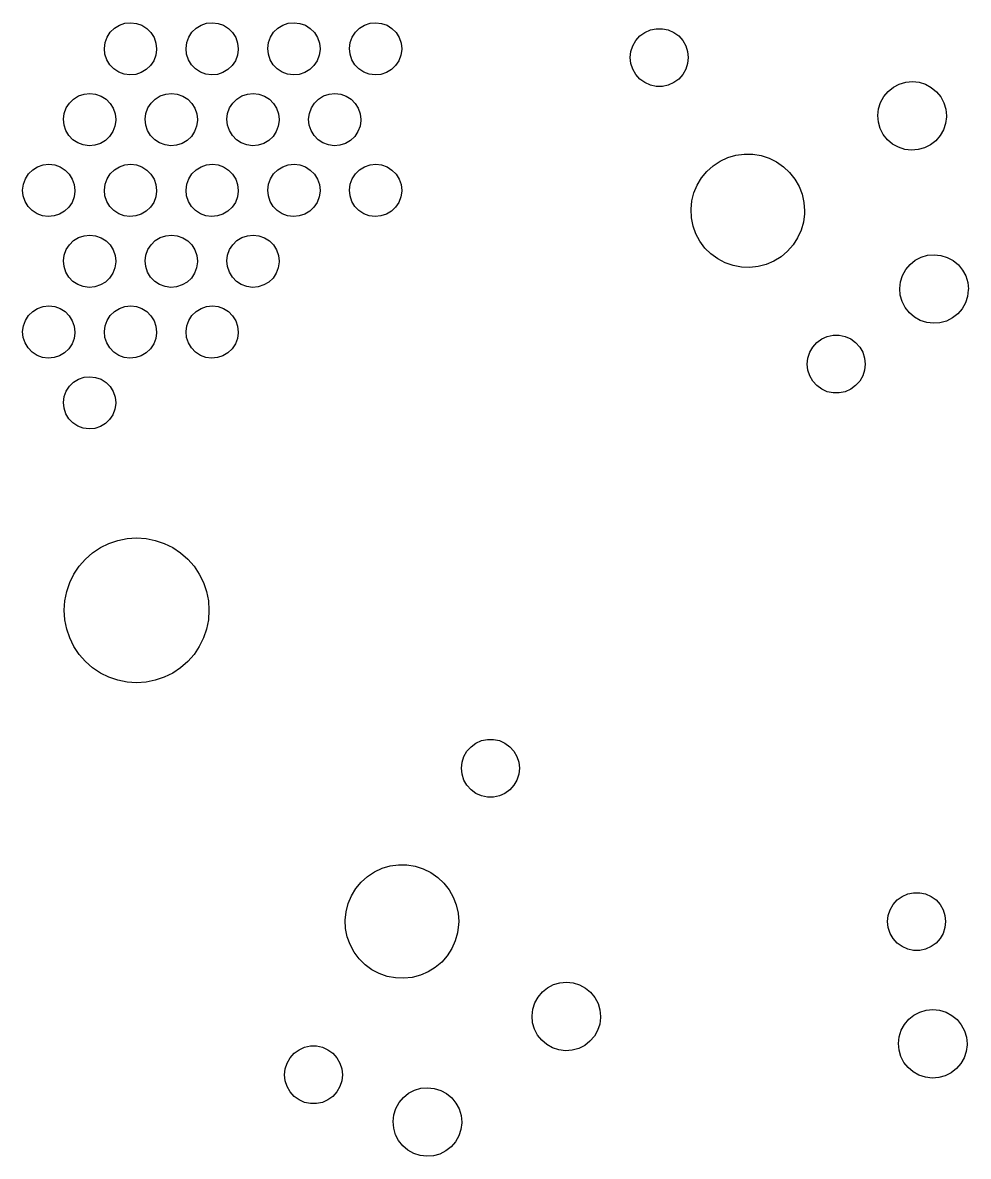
# Model space of a CAD drawing. Extents: x 195 to 313, y -163 to -63.
# Drawn here: x 254.46 to 283.86, y -156.38 to -121.15 of the extents above; entities that cross this region are included whole.
import ezdxf

# ---------------------------------------------------------------- set-up
doc = ezdxf.new("R2010")
doc.units = 0
doc.layers.add('BLACK', color=7, linetype='CONTINUOUS')

msp = doc.modelspace()

# ---------------------------------------------------------------- linework, layer by layer
at = {"layer": 'BLACK', "linetype": 'CONTINUOUS'}
for p, q in [((257.464, -121.231), (257.636, -121.173)), ((257.636, -121.173), (257.816, -121.154)), ((257.816, -121.154), (257.995, -121.175)), ((257.995, -121.175), (258.166, -121.236)), ((260.004, -121.231), (260.176, -121.173)), ((260.176, -121.173), (260.356, -121.154)), ((260.356, -121.154), (260.535, -121.175)), ((260.535, -121.175), (260.706, -121.236)), ((262.544, -121.231), (262.716, -121.173)), ((262.716, -121.173), (262.896, -121.154)), ((262.896, -121.154), (263.075, -121.175)), ((263.075, -121.175), (263.246, -121.236)), ((265.084, -121.231), (265.256, -121.173)), ((265.256, -121.173), (265.436, -121.154)), ((265.436, -121.154), (265.615, -121.175)), ((265.615, -121.175), (265.786, -121.236)), ((257.083, -121.605), (257.181, -121.453)), ((257.181, -121.453), (257.31, -121.326)), ((257.31, -121.326), (257.464, -121.231)), ((258.166, -121.236), (258.319, -121.333)), ((258.319, -121.333), (258.446, -121.462)), ((258.446, -121.462), (258.542, -121.615)), ((259.623, -121.605), (259.721, -121.453)), ((259.721, -121.453), (259.85, -121.326)), ((259.85, -121.326), (260.004, -121.231)), ((260.706, -121.236), (260.859, -121.333)), ((260.859, -121.333), (260.986, -121.462)), ((260.986, -121.462), (261.082, -121.615)), ((262.163, -121.605), (262.261, -121.453)), ((262.261, -121.453), (262.39, -121.326)), ((262.39, -121.326), (262.544, -121.231)), ((263.246, -121.236), (263.399, -121.333)), ((263.399, -121.333), (263.526, -121.462)), ((263.526, -121.462), (263.622, -121.615)), ((264.703, -121.605), (264.801, -121.453)), ((264.801, -121.453), (264.93, -121.326)), ((264.93, -121.326), (265.084, -121.231)), ((265.786, -121.236), (265.939, -121.333)), ((265.939, -121.333), (266.066, -121.462)), ((266.066, -121.462), (266.162, -121.615)), ((273.647, -121.567), (273.8, -121.457)), ((273.8, -121.457), (273.972, -121.38)), ((273.972, -121.38), (274.156, -121.341)), ((274.156, -121.341), (274.344, -121.341)), ((274.344, -121.341), (274.528, -121.38)), ((274.528, -121.38), (274.7, -121.457)), ((274.7, -121.457), (274.853, -121.567)), ((256.998, -121.955), (257.021, -121.775)), ((257.021, -121.775), (257.083, -121.605)), ((258.542, -121.615), (258.602, -121.786)), ((258.602, -121.786), (258.622, -121.966)), ((259.538, -121.955), (259.561, -121.775)), ((259.561, -121.775), (259.623, -121.605)), ((261.082, -121.615), (261.142, -121.786)), ((261.142, -121.786), (261.162, -121.966)), ((262.078, -121.955), (262.101, -121.775)), ((262.101, -121.775), (262.163, -121.605)), ((263.622, -121.615), (263.682, -121.786)), ((263.682, -121.786), (263.702, -121.966)), ((264.618, -121.955), (264.641, -121.775)), ((264.641, -121.775), (264.703, -121.605)), ((266.162, -121.615), (266.222, -121.786)), ((266.222, -121.786), (266.242, -121.966)), ((273.369, -122.05), (273.427, -121.87)), ((273.427, -121.87), (273.521, -121.707)), ((273.521, -121.707), (273.647, -121.567)), ((274.853, -121.567), (274.979, -121.707)), ((274.979, -121.707), (275.073, -121.87)), ((275.073, -121.87), (275.131, -122.05)), ((257.016, -122.135), (256.998, -121.955)), ((257.073, -122.307), (257.016, -122.135)), ((258.596, -122.168), (258.532, -122.337)), ((258.622, -121.989), (258.596, -122.168)), ((258.622, -121.966), (258.622, -121.989)), ((259.556, -122.135), (259.538, -121.955)), ((259.613, -122.307), (259.556, -122.135)), ((261.136, -122.168), (261.072, -122.337)), ((261.162, -121.989), (261.136, -122.168)), ((261.162, -121.966), (261.162, -121.989)), ((262.096, -122.135), (262.078, -121.955)), ((262.153, -122.307), (262.096, -122.135)), ((263.676, -122.168), (263.612, -122.337)), ((263.702, -121.989), (263.676, -122.168)), ((263.702, -121.966), (263.702, -121.989)), ((264.636, -122.135), (264.618, -121.955)), ((264.693, -122.307), (264.636, -122.135)), ((266.216, -122.168), (266.152, -122.337)), ((266.242, -121.989), (266.216, -122.168)), ((266.242, -121.966), (266.242, -121.989)), ((273.349, -122.237), (273.369, -122.05)), ((275.131, -122.05), (275.151, -122.237)), ((257.167, -122.461), (257.073, -122.307)), ((257.292, -122.592), (257.167, -122.461)), ((258.432, -122.488), (258.301, -122.613)), ((258.532, -122.337), (258.432, -122.488)), ((259.707, -122.461), (259.613, -122.307)), ((259.832, -122.592), (259.707, -122.461)), ((260.972, -122.488), (260.841, -122.613)), ((261.072, -122.337), (260.972, -122.488)), ((262.247, -122.461), (262.153, -122.307)), ((262.372, -122.592), (262.247, -122.461)), ((263.512, -122.488), (263.381, -122.613)), ((263.612, -122.337), (263.512, -122.488)), ((264.787, -122.461), (264.693, -122.307)), ((264.912, -122.592), (264.787, -122.461)), ((266.052, -122.488), (265.921, -122.613)), ((266.152, -122.337), (266.052, -122.488)), ((273.369, -122.424), (273.349, -122.237)), ((273.427, -122.603), (273.369, -122.424)), ((275.131, -122.424), (275.073, -122.603)), ((275.151, -122.237), (275.131, -122.424)), ((257.444, -122.691), (257.292, -122.592)), ((257.614, -122.754), (257.444, -122.691)), ((257.793, -122.778), (257.614, -122.754)), ((257.973, -122.761), (257.793, -122.778)), ((258.145, -122.706), (257.973, -122.761)), ((258.301, -122.613), (258.145, -122.706)), ((259.984, -122.691), (259.832, -122.592)), ((260.154, -122.754), (259.984, -122.691)), ((260.333, -122.778), (260.154, -122.754)), ((260.513, -122.761), (260.333, -122.778)), ((260.685, -122.706), (260.513, -122.761)), ((260.841, -122.613), (260.685, -122.706)), ((262.524, -122.691), (262.372, -122.592)), ((262.694, -122.754), (262.524, -122.691)), ((262.873, -122.778), (262.694, -122.754)), ((263.053, -122.761), (262.873, -122.778)), ((263.225, -122.706), (263.053, -122.761)), ((263.381, -122.613), (263.225, -122.706)), ((265.064, -122.691), (264.912, -122.592)), ((265.234, -122.754), (265.064, -122.691)), ((265.413, -122.778), (265.234, -122.754)), ((265.593, -122.761), (265.413, -122.778)), ((265.765, -122.706), (265.593, -122.761)), ((265.921, -122.613), (265.765, -122.706)), ((273.521, -122.766), (273.427, -122.603)), ((273.647, -122.906), (273.521, -122.766)), ((273.8, -123.017), (273.647, -122.906)), ((274.853, -122.906), (274.7, -123.017)), ((274.979, -122.766), (274.853, -122.906)), ((275.073, -122.603), (274.979, -122.766)), ((273.972, -123.094), (273.8, -123.017)), ((274.156, -123.133), (273.972, -123.094)), ((274.344, -123.133), (274.156, -123.133)), ((274.528, -123.094), (274.344, -123.133)), ((274.7, -123.017), (274.528, -123.094)), ((281.23, -123.448), (281.364, -123.288)), ((281.364, -123.288), (281.526, -123.158)), ((281.526, -123.158), (281.71, -123.062)), ((281.71, -123.062), (281.91, -123.003)), ((281.91, -123.003), (282.117, -122.984)), ((282.117, -122.984), (282.324, -123.006)), ((282.324, -123.006), (282.523, -123.067)), ((282.523, -123.067), (282.706, -123.166)), ((282.706, -123.166), (282.866, -123.299)), ((255.911, -123.653), (256.04, -123.526)), ((256.04, -123.526), (256.194, -123.431)), ((256.194, -123.431), (256.366, -123.373)), ((256.366, -123.373), (256.546, -123.354)), ((256.546, -123.354), (256.725, -123.375)), ((256.725, -123.375), (256.896, -123.436)), ((256.896, -123.436), (257.049, -123.533)), ((257.049, -123.533), (257.176, -123.662)), ((258.451, -123.653), (258.58, -123.526)), ((258.58, -123.526), (258.734, -123.431)), ((258.734, -123.431), (258.906, -123.373)), ((258.906, -123.373), (259.086, -123.354)), ((259.086, -123.354), (259.265, -123.375)), ((259.265, -123.375), (259.436, -123.436)), ((259.436, -123.436), (259.589, -123.533)), ((259.589, -123.533), (259.716, -123.662)), ((260.991, -123.653), (261.12, -123.526)), ((261.12, -123.526), (261.274, -123.431)), ((261.274, -123.431), (261.446, -123.373)), ((261.446, -123.373), (261.626, -123.354)), ((261.626, -123.354), (261.805, -123.375)), ((261.805, -123.375), (261.976, -123.436)), ((261.976, -123.436), (262.129, -123.533)), ((262.129, -123.533), (262.256, -123.662)), ((263.531, -123.653), (263.66, -123.526)), ((263.66, -123.526), (263.814, -123.431)), ((263.814, -123.431), (263.986, -123.373)), ((263.986, -123.373), (264.166, -123.354)), ((264.166, -123.354), (264.345, -123.375)), ((264.345, -123.375), (264.516, -123.436)), ((264.516, -123.436), (264.669, -123.533)), ((264.669, -123.533), (264.796, -123.662)), ((281.067, -123.828), (281.13, -123.63)), ((281.13, -123.63), (281.23, -123.448)), ((282.866, -123.299), (282.997, -123.46)), ((282.997, -123.46), (283.095, -123.644)), ((255.728, -124.155), (255.751, -123.975)), ((255.751, -123.975), (255.813, -123.805)), ((255.813, -123.805), (255.911, -123.653)), ((257.176, -123.662), (257.272, -123.815)), ((257.272, -123.815), (257.332, -123.986)), ((257.332, -123.986), (257.352, -124.166)), ((258.268, -124.155), (258.291, -123.975)), ((258.291, -123.975), (258.353, -123.805)), ((258.353, -123.805), (258.451, -123.653)), ((259.716, -123.662), (259.812, -123.815)), ((259.812, -123.815), (259.872, -123.986)), ((259.872, -123.986), (259.892, -124.166)), ((260.808, -124.155), (260.831, -123.975)), ((260.831, -123.975), (260.893, -123.805)), ((260.893, -123.805), (260.991, -123.653)), ((262.256, -123.662), (262.352, -123.815)), ((262.352, -123.815), (262.412, -123.986)), ((262.412, -123.986), (262.432, -124.166)), ((263.348, -124.155), (263.371, -123.975)), ((263.371, -123.975), (263.433, -123.805)), ((263.433, -123.805), (263.531, -123.653)), ((264.796, -123.662), (264.892, -123.815)), ((264.892, -123.815), (264.952, -123.986)), ((264.952, -123.986), (264.972, -124.166)), ((281.044, -124.035), (281.067, -123.828)), ((283.095, -123.644), (283.155, -123.843)), ((283.155, -123.843), (283.176, -124.05)), ((255.746, -124.335), (255.728, -124.155)), ((255.803, -124.507), (255.746, -124.335)), ((257.352, -124.189), (257.326, -124.368)), ((257.352, -124.166), (257.352, -124.189)), ((258.286, -124.335), (258.268, -124.155)), ((258.343, -124.507), (258.286, -124.335)), ((259.892, -124.189), (259.866, -124.368)), ((259.892, -124.166), (259.892, -124.189)), ((260.826, -124.335), (260.808, -124.155)), ((260.883, -124.507), (260.826, -124.335)), ((262.432, -124.189), (262.406, -124.368)), ((262.432, -124.166), (262.432, -124.189)), ((263.366, -124.335), (263.348, -124.155)), ((263.423, -124.507), (263.366, -124.335)), ((264.972, -124.189), (264.946, -124.368)), ((264.972, -124.166), (264.972, -124.189)), ((281.061, -124.242), (281.044, -124.035)), ((281.118, -124.442), (281.061, -124.242)), ((283.149, -124.286), (283.083, -124.484)), ((283.175, -124.08), (283.149, -124.286)), ((283.176, -124.05), (283.175, -124.08)), ((255.897, -124.661), (255.803, -124.507)), ((256.022, -124.792), (255.897, -124.661)), ((257.162, -124.688), (257.031, -124.813)), ((257.262, -124.537), (257.162, -124.688)), ((257.326, -124.368), (257.262, -124.537)), ((258.437, -124.661), (258.343, -124.507)), ((258.562, -124.792), (258.437, -124.661)), ((259.702, -124.688), (259.571, -124.813)), ((259.802, -124.537), (259.702, -124.688)), ((259.866, -124.368), (259.802, -124.537)), ((260.977, -124.661), (260.883, -124.507)), ((261.102, -124.792), (260.977, -124.661)), ((262.242, -124.688), (262.111, -124.813)), ((262.342, -124.537), (262.242, -124.688)), ((262.406, -124.368), (262.342, -124.537)), ((263.517, -124.661), (263.423, -124.507)), ((263.642, -124.792), (263.517, -124.661)), ((264.782, -124.688), (264.651, -124.813)), ((264.882, -124.537), (264.782, -124.688)), ((264.946, -124.368), (264.882, -124.537)), ((281.214, -124.627), (281.118, -124.442)), ((281.343, -124.791), (281.214, -124.627)), ((282.981, -124.664), (282.845, -124.822)), ((283.083, -124.484), (282.981, -124.664)), ((256.174, -124.891), (256.022, -124.792)), ((256.344, -124.954), (256.174, -124.891)), ((256.523, -124.978), (256.344, -124.954)), ((256.703, -124.961), (256.523, -124.978)), ((256.875, -124.905), (256.703, -124.961)), ((257.031, -124.813), (256.875, -124.905)), ((258.714, -124.891), (258.562, -124.792)), ((258.884, -124.954), (258.714, -124.891)), ((259.063, -124.978), (258.884, -124.954)), ((259.243, -124.961), (259.063, -124.978)), ((259.415, -124.905), (259.243, -124.961)), ((259.571, -124.813), (259.415, -124.905)), ((261.254, -124.891), (261.102, -124.792)), ((261.424, -124.954), (261.254, -124.891)), ((261.603, -124.978), (261.424, -124.954)), ((261.783, -124.961), (261.603, -124.978)), ((261.955, -124.905), (261.783, -124.961)), ((262.111, -124.813), (261.955, -124.905)), ((263.794, -124.891), (263.642, -124.792)), ((263.964, -124.954), (263.794, -124.891)), ((264.143, -124.978), (263.964, -124.954)), ((264.323, -124.961), (264.143, -124.978)), ((264.495, -124.905), (264.323, -124.961)), ((264.651, -124.813), (264.495, -124.905)), ((281.501, -124.925), (281.343, -124.791)), ((281.683, -125.027), (281.501, -124.925)), ((281.881, -125.091), (281.683, -125.027)), ((282.495, -125.044), (282.295, -125.1)), ((282.681, -124.95), (282.495, -125.044)), ((282.845, -124.822), (282.681, -124.95)), ((276.145, -125.457), (276.382, -125.347)), ((276.382, -125.347), (276.633, -125.274)), ((276.633, -125.274), (276.892, -125.239)), ((276.892, -125.239), (277.154, -125.242)), ((277.154, -125.242), (277.412, -125.284)), ((277.412, -125.284), (277.661, -125.364)), ((277.661, -125.364), (277.896, -125.48)), ((282.087, -125.116), (281.881, -125.091)), ((282.295, -125.1), (282.087, -125.116)), ((254.641, -125.853), (254.77, -125.726)), ((254.77, -125.726), (254.924, -125.631)), ((254.924, -125.631), (255.096, -125.573)), ((255.096, -125.573), (255.276, -125.554)), ((255.276, -125.554), (255.455, -125.575)), ((255.455, -125.575), (255.626, -125.636)), ((255.626, -125.636), (255.779, -125.733)), ((255.779, -125.733), (255.906, -125.862)), ((257.181, -125.853), (257.31, -125.726)), ((257.31, -125.726), (257.464, -125.631)), ((257.464, -125.631), (257.636, -125.573)), ((257.636, -125.573), (257.816, -125.554)), ((257.816, -125.554), (257.995, -125.575)), ((257.995, -125.575), (258.166, -125.636)), ((258.166, -125.636), (258.319, -125.733)), ((258.319, -125.733), (258.446, -125.862)), ((259.721, -125.853), (259.85, -125.726)), ((259.85, -125.726), (260.004, -125.631)), ((260.004, -125.631), (260.176, -125.573)), ((260.176, -125.573), (260.356, -125.554)), ((260.356, -125.554), (260.535, -125.575)), ((260.535, -125.575), (260.706, -125.636)), ((260.706, -125.636), (260.859, -125.733)), ((260.859, -125.733), (260.986, -125.862)), ((262.261, -125.853), (262.39, -125.726)), ((262.39, -125.726), (262.544, -125.631)), ((262.544, -125.631), (262.716, -125.573)), ((262.716, -125.573), (262.896, -125.554)), ((262.896, -125.554), (263.075, -125.575)), ((263.075, -125.575), (263.246, -125.636)), ((263.246, -125.636), (263.399, -125.733)), ((263.399, -125.733), (263.526, -125.862)), ((264.801, -125.853), (264.93, -125.726)), ((264.93, -125.726), (265.084, -125.631)), ((265.084, -125.631), (265.256, -125.573)), ((265.256, -125.573), (265.436, -125.554)), ((265.436, -125.554), (265.615, -125.575)), ((265.615, -125.575), (265.786, -125.636)), ((265.786, -125.636), (265.939, -125.733)), ((265.939, -125.733), (266.066, -125.862)), ((275.731, -125.774), (275.926, -125.6)), ((275.926, -125.6), (276.145, -125.457)), ((277.896, -125.48), (278.11, -125.629)), ((278.11, -125.629), (278.301, -125.808)), ((254.481, -126.175), (254.543, -126.005)), ((254.543, -126.005), (254.641, -125.853)), ((255.906, -125.862), (256.002, -126.015)), ((256.002, -126.015), (256.062, -126.186)), ((257.021, -126.175), (257.083, -126.005)), ((257.083, -126.005), (257.181, -125.853)), ((258.446, -125.862), (258.542, -126.015)), ((258.542, -126.015), (258.602, -126.186)), ((259.561, -126.175), (259.623, -126.005)), ((259.623, -126.005), (259.721, -125.853)), ((260.986, -125.862), (261.082, -126.015)), ((261.082, -126.015), (261.142, -126.186)), ((262.101, -126.175), (262.163, -126.005)), ((262.163, -126.005), (262.261, -125.853)), ((263.526, -125.862), (263.622, -126.015)), ((263.622, -126.015), (263.682, -126.186)), ((264.641, -126.175), (264.703, -126.005)), ((264.703, -126.005), (264.801, -125.853)), ((266.066, -125.862), (266.162, -126.015)), ((266.162, -126.015), (266.222, -126.186)), ((275.428, -126.199), (275.563, -125.975)), ((275.563, -125.975), (275.731, -125.774)), ((278.301, -125.808), (278.463, -126.013)), ((278.463, -126.013), (278.593, -126.24)), ((254.458, -126.355), (254.481, -126.175)), ((254.476, -126.535), (254.458, -126.355)), ((256.082, -126.389), (256.056, -126.568)), ((256.062, -126.186), (256.082, -126.366)), ((256.082, -126.366), (256.082, -126.389)), ((256.998, -126.355), (257.021, -126.175)), ((257.016, -126.535), (256.998, -126.355)), ((258.622, -126.389), (258.596, -126.568)), ((258.602, -126.186), (258.622, -126.366)), ((258.622, -126.366), (258.622, -126.389)), ((259.538, -126.355), (259.561, -126.175)), ((259.556, -126.535), (259.538, -126.355)), ((261.162, -126.389), (261.136, -126.568)), ((261.142, -126.186), (261.162, -126.366)), ((261.162, -126.366), (261.162, -126.389)), ((262.078, -126.355), (262.101, -126.175)), ((262.096, -126.535), (262.078, -126.355)), ((263.702, -126.389), (263.676, -126.568)), ((263.682, -126.186), (263.702, -126.366)), ((263.702, -126.366), (263.702, -126.389)), ((264.618, -126.355), (264.641, -126.175)), ((264.636, -126.535), (264.618, -126.355)), ((266.242, -126.389), (266.216, -126.568)), ((266.222, -126.186), (266.242, -126.366)), ((266.242, -126.366), (266.242, -126.389)), ((275.262, -126.694), (275.327, -126.44)), ((275.327, -126.44), (275.428, -126.199)), ((278.593, -126.24), (278.687, -126.484)), ((254.533, -126.707), (254.476, -126.535)), ((254.627, -126.861), (254.533, -126.707)), ((255.992, -126.737), (255.892, -126.888)), ((256.056, -126.568), (255.992, -126.737)), ((257.073, -126.707), (257.016, -126.535)), ((257.167, -126.861), (257.073, -126.707)), ((258.532, -126.737), (258.432, -126.888)), ((258.596, -126.568), (258.532, -126.737)), ((259.613, -126.707), (259.556, -126.535)), ((259.707, -126.861), (259.613, -126.707)), ((261.072, -126.737), (260.972, -126.888)), ((261.136, -126.568), (261.072, -126.737)), ((262.153, -126.707), (262.096, -126.535)), ((262.247, -126.861), (262.153, -126.707)), ((263.612, -126.737), (263.512, -126.888)), ((263.676, -126.568), (263.612, -126.737)), ((264.693, -126.707), (264.636, -126.535)), ((264.787, -126.861), (264.693, -126.707)), ((266.152, -126.737), (266.052, -126.888)), ((266.216, -126.568), (266.152, -126.737)), ((275.236, -126.954), (275.262, -126.694)), ((278.687, -126.484), (278.745, -126.739)), ((278.745, -126.739), (278.764, -127)), ((254.752, -126.992), (254.627, -126.861)), ((254.904, -127.091), (254.752, -126.992)), ((255.074, -127.154), (254.904, -127.091)), ((255.253, -127.178), (255.074, -127.154)), ((255.433, -127.161), (255.253, -127.178)), ((255.605, -127.105), (255.433, -127.161)), ((255.761, -127.013), (255.605, -127.105)), ((255.892, -126.888), (255.761, -127.013)), ((257.292, -126.992), (257.167, -126.861)), ((257.444, -127.091), (257.292, -126.992)), ((257.614, -127.154), (257.444, -127.091)), ((257.793, -127.178), (257.614, -127.154)), ((257.973, -127.161), (257.793, -127.178)), ((258.145, -127.105), (257.973, -127.161)), ((258.301, -127.013), (258.145, -127.105)), ((258.432, -126.888), (258.301, -127.013)), ((259.832, -126.992), (259.707, -126.861)), ((259.984, -127.091), (259.832, -126.992)), ((260.154, -127.154), (259.984, -127.091)), ((260.333, -127.178), (260.154, -127.154)), ((260.513, -127.161), (260.333, -127.178)), ((260.685, -127.105), (260.513, -127.161)), ((260.841, -127.013), (260.685, -127.105)), ((260.972, -126.888), (260.841, -127.013)), ((262.372, -126.992), (262.247, -126.861)), ((262.524, -127.091), (262.372, -126.992)), ((262.694, -127.154), (262.524, -127.091)), ((262.873, -127.178), (262.694, -127.154)), ((263.053, -127.161), (262.873, -127.178)), ((263.225, -127.105), (263.053, -127.161)), ((263.381, -127.013), (263.225, -127.105)), ((263.512, -126.888), (263.381, -127.013)), ((264.912, -126.992), (264.787, -126.861)), ((265.064, -127.091), (264.912, -126.992)), ((265.234, -127.154), (265.064, -127.091)), ((265.413, -127.178), (265.234, -127.154)), ((265.593, -127.161), (265.413, -127.178)), ((265.765, -127.105), (265.593, -127.161)), ((265.921, -127.013), (265.765, -127.105)), ((266.052, -126.888), (265.921, -127.013)), ((275.249, -127.215), (275.236, -126.954)), ((278.762, -127.092), (278.729, -127.352)), ((278.764, -127), (278.762, -127.092)), ((275.3, -127.472), (275.249, -127.215)), ((275.388, -127.718), (275.3, -127.472)), ((278.729, -127.352), (278.658, -127.603)), ((256.04, -127.926), (256.194, -127.831)), ((256.194, -127.831), (256.366, -127.773)), ((256.366, -127.773), (256.546, -127.754)), ((256.546, -127.754), (256.725, -127.775)), ((256.725, -127.775), (256.896, -127.836)), ((256.896, -127.836), (257.049, -127.933)), ((258.58, -127.926), (258.734, -127.831)), ((258.734, -127.831), (258.906, -127.773)), ((258.906, -127.773), (259.086, -127.754)), ((259.086, -127.754), (259.265, -127.775)), ((259.265, -127.775), (259.436, -127.836)), ((259.436, -127.836), (259.589, -127.933)), ((261.12, -127.926), (261.274, -127.831)), ((261.274, -127.831), (261.446, -127.773)), ((261.446, -127.773), (261.626, -127.754)), ((261.626, -127.754), (261.805, -127.775)), ((261.805, -127.775), (261.976, -127.836)), ((261.976, -127.836), (262.129, -127.933)), ((275.512, -127.948), (275.388, -127.718)), ((278.551, -127.842), (278.409, -128.062)), ((278.658, -127.603), (278.551, -127.842)), ((255.751, -128.375), (255.813, -128.205)), ((255.813, -128.205), (255.911, -128.053)), ((255.911, -128.053), (256.04, -127.926)), ((257.049, -127.933), (257.176, -128.062)), ((257.176, -128.062), (257.272, -128.215)), ((257.272, -128.215), (257.332, -128.386)), ((258.291, -128.375), (258.353, -128.205)), ((258.353, -128.205), (258.451, -128.053)), ((258.451, -128.053), (258.58, -127.926)), ((259.589, -127.933), (259.716, -128.062)), ((259.716, -128.062), (259.812, -128.215)), ((259.812, -128.215), (259.872, -128.386)), ((260.831, -128.375), (260.893, -128.205)), ((260.893, -128.205), (260.991, -128.053)), ((260.991, -128.053), (261.12, -127.926)), ((262.129, -127.933), (262.256, -128.062)), ((262.256, -128.062), (262.352, -128.215)), ((262.352, -128.215), (262.412, -128.386)), ((275.668, -128.158), (275.512, -127.948)), ((275.854, -128.342), (275.668, -128.158)), ((278.409, -128.062), (278.237, -128.259)), ((255.728, -128.555), (255.751, -128.375)), ((255.746, -128.735), (255.728, -128.555)), ((257.332, -128.386), (257.352, -128.566)), ((257.352, -128.566), (257.352, -128.589)), ((258.268, -128.555), (258.291, -128.375)), ((258.286, -128.735), (258.268, -128.555)), ((259.872, -128.386), (259.892, -128.566)), ((259.892, -128.566), (259.892, -128.589)), ((260.808, -128.555), (260.831, -128.375)), ((260.826, -128.735), (260.808, -128.555)), ((262.412, -128.386), (262.432, -128.566)), ((262.432, -128.566), (262.432, -128.589)), ((276.065, -128.496), (275.854, -128.342)), ((276.296, -128.618), (276.065, -128.496)), ((277.815, -128.565), (277.574, -128.668)), ((278.037, -128.428), (277.815, -128.565)), ((278.237, -128.259), (278.037, -128.428)), ((282.045, -128.668), (282.207, -128.538)), ((282.207, -128.538), (282.392, -128.442)), ((282.392, -128.442), (282.591, -128.383)), ((282.591, -128.383), (282.798, -128.364)), ((282.798, -128.364), (283.005, -128.386)), ((283.005, -128.386), (283.204, -128.447)), ((283.204, -128.447), (283.387, -128.546)), ((283.387, -128.546), (283.547, -128.679)), ((255.803, -128.907), (255.746, -128.735)), ((255.897, -129.061), (255.803, -128.907)), ((257.326, -128.768), (257.262, -128.937)), ((257.352, -128.589), (257.326, -128.768)), ((258.343, -128.907), (258.286, -128.735)), ((258.437, -129.061), (258.343, -128.907)), ((259.866, -128.768), (259.802, -128.937)), ((259.892, -128.589), (259.866, -128.768)), ((260.883, -128.907), (260.826, -128.735)), ((260.977, -129.061), (260.883, -128.907)), ((262.406, -128.768), (262.342, -128.937)), ((262.432, -128.589), (262.406, -128.768)), ((276.543, -128.704), (276.296, -128.618)), ((276.8, -128.753), (276.543, -128.704)), ((277.062, -128.763), (276.8, -128.753)), ((277.322, -128.735), (277.062, -128.763)), ((277.574, -128.668), (277.322, -128.735)), ((281.811, -129.01), (281.911, -128.828)), ((281.911, -128.828), (282.045, -128.668)), ((283.547, -128.679), (283.679, -128.84)), ((283.679, -128.84), (283.776, -129.024)), ((256.022, -129.192), (255.897, -129.061)), ((256.174, -129.291), (256.022, -129.192)), ((257.031, -129.213), (256.875, -129.305)), ((257.162, -129.088), (257.031, -129.213)), ((257.262, -128.937), (257.162, -129.088)), ((258.562, -129.192), (258.437, -129.061)), ((258.714, -129.291), (258.562, -129.192)), ((259.571, -129.213), (259.415, -129.305)), ((259.702, -129.088), (259.571, -129.213)), ((259.802, -128.937), (259.702, -129.088)), ((261.102, -129.192), (260.977, -129.061)), ((261.254, -129.291), (261.102, -129.192)), ((262.111, -129.213), (261.955, -129.305)), ((262.242, -129.088), (262.111, -129.213)), ((262.342, -128.937), (262.242, -129.088)), ((281.725, -129.415), (281.748, -129.208)), ((281.748, -129.208), (281.811, -129.01)), ((283.776, -129.024), (283.837, -129.223)), ((283.837, -129.223), (283.857, -129.43)), ((256.344, -129.354), (256.174, -129.291)), ((256.523, -129.378), (256.344, -129.354)), ((256.703, -129.361), (256.523, -129.378)), ((256.875, -129.305), (256.703, -129.361)), ((258.884, -129.354), (258.714, -129.291)), ((259.063, -129.378), (258.884, -129.354)), ((259.243, -129.361), (259.063, -129.378)), ((259.415, -129.305), (259.243, -129.361)), ((261.424, -129.354), (261.254, -129.291)), ((261.603, -129.378), (261.424, -129.354)), ((261.783, -129.361), (261.603, -129.378)), ((261.955, -129.305), (261.783, -129.361)), ((281.742, -129.623), (281.725, -129.415)), ((281.8, -129.823), (281.742, -129.623)), ((283.856, -129.46), (283.83, -129.666)), ((283.857, -129.43), (283.856, -129.46)), ((254.924, -130.031), (255.096, -129.973)), ((255.096, -129.973), (255.276, -129.954)), ((255.276, -129.954), (255.455, -129.975)), ((255.455, -129.975), (255.626, -130.036)), ((257.464, -130.031), (257.636, -129.973)), ((257.636, -129.973), (257.816, -129.954)), ((257.816, -129.954), (257.995, -129.975)), ((257.995, -129.975), (258.166, -130.036)), ((260.004, -130.031), (260.176, -129.973)), ((260.176, -129.973), (260.356, -129.954)), ((260.356, -129.954), (260.535, -129.975)), ((260.535, -129.975), (260.706, -130.036)), ((281.895, -130.008), (281.8, -129.823)), ((283.765, -129.864), (283.662, -130.045)), ((283.83, -129.666), (283.765, -129.864)), ((254.543, -130.405), (254.641, -130.253)), ((254.641, -130.253), (254.77, -130.126)), ((254.77, -130.126), (254.924, -130.031)), ((255.626, -130.036), (255.779, -130.133)), ((255.779, -130.133), (255.906, -130.262)), ((255.906, -130.262), (256.002, -130.415)), ((257.083, -130.405), (257.181, -130.253)), ((257.181, -130.253), (257.31, -130.126)), ((257.31, -130.126), (257.464, -130.031)), ((258.166, -130.036), (258.319, -130.133)), ((258.319, -130.133), (258.446, -130.262)), ((258.446, -130.262), (258.542, -130.415)), ((259.623, -130.405), (259.721, -130.253)), ((259.721, -130.253), (259.85, -130.126)), ((259.85, -130.126), (260.004, -130.031)), ((260.706, -130.036), (260.859, -130.133)), ((260.859, -130.133), (260.986, -130.262)), ((260.986, -130.262), (261.082, -130.415)), ((282.024, -130.171), (281.895, -130.008)), ((282.183, -130.305), (282.024, -130.171)), ((282.364, -130.407), (282.183, -130.305)), ((283.362, -130.33), (283.176, -130.424)), ((283.526, -130.202), (283.362, -130.33)), ((283.662, -130.045), (283.526, -130.202)), ((254.458, -130.755), (254.481, -130.575)), ((254.481, -130.575), (254.543, -130.405)), ((256.002, -130.415), (256.062, -130.586)), ((256.062, -130.586), (256.082, -130.766)), ((256.998, -130.755), (257.021, -130.575)), ((257.021, -130.575), (257.083, -130.405)), ((258.542, -130.415), (258.602, -130.586)), ((258.602, -130.586), (258.622, -130.766)), ((259.538, -130.755), (259.561, -130.575)), ((259.561, -130.575), (259.623, -130.405)), ((261.082, -130.415), (261.142, -130.586)), ((261.142, -130.586), (261.162, -130.766)), ((282.562, -130.471), (282.364, -130.407)), ((282.769, -130.496), (282.562, -130.471)), ((282.976, -130.48), (282.769, -130.496)), ((283.176, -130.424), (282.976, -130.48)), ((254.476, -130.935), (254.458, -130.755)), ((254.533, -131.107), (254.476, -130.935)), ((256.056, -130.968), (255.992, -131.137)), ((256.082, -130.789), (256.056, -130.968)), ((256.082, -130.766), (256.082, -130.789)), ((257.016, -130.935), (256.998, -130.755)), ((257.073, -131.107), (257.016, -130.935)), ((258.596, -130.968), (258.532, -131.137)), ((258.622, -130.789), (258.596, -130.968)), ((258.622, -130.766), (258.622, -130.789)), ((259.556, -130.935), (259.538, -130.755)), ((259.613, -131.107), (259.556, -130.935)), ((261.136, -130.968), (261.072, -131.137)), ((261.162, -130.789), (261.136, -130.968)), ((261.162, -130.766), (261.162, -130.789)), ((279.147, -131.094), (279.3, -130.983)), ((279.3, -130.983), (279.472, -130.906)), ((279.472, -130.906), (279.656, -130.867)), ((279.656, -130.867), (279.844, -130.867)), ((279.844, -130.867), (280.028, -130.906)), ((280.028, -130.906), (280.2, -130.983)), ((280.2, -130.983), (280.353, -131.094)), ((254.627, -131.261), (254.533, -131.107)), ((254.752, -131.392), (254.627, -131.261)), ((254.904, -131.491), (254.752, -131.392)), ((255.892, -131.288), (255.761, -131.413)), ((255.992, -131.137), (255.892, -131.288)), ((257.167, -131.261), (257.073, -131.107)), ((257.292, -131.392), (257.167, -131.261)), ((257.444, -131.491), (257.292, -131.392)), ((258.432, -131.288), (258.301, -131.413)), ((258.532, -131.137), (258.432, -131.288)), ((259.707, -131.261), (259.613, -131.107)), ((259.832, -131.392), (259.707, -131.261)), ((259.984, -131.491), (259.832, -131.392)), ((260.972, -131.288), (260.841, -131.413)), ((261.072, -131.137), (260.972, -131.288)), ((278.927, -131.397), (279.021, -131.234)), ((279.021, -131.234), (279.147, -131.094)), ((280.353, -131.094), (280.479, -131.234)), ((280.479, -131.234), (280.573, -131.397)), ((255.074, -131.554), (254.904, -131.491)), ((255.253, -131.578), (255.074, -131.554)), ((255.433, -131.561), (255.253, -131.578)), ((255.605, -131.505), (255.433, -131.561)), ((255.761, -131.413), (255.605, -131.505)), ((257.614, -131.554), (257.444, -131.491)), ((257.793, -131.578), (257.614, -131.554)), ((257.973, -131.561), (257.793, -131.578)), ((258.145, -131.505), (257.973, -131.561)), ((258.301, -131.413), (258.145, -131.505)), ((260.154, -131.554), (259.984, -131.491)), ((260.333, -131.578), (260.154, -131.554)), ((260.513, -131.561), (260.333, -131.578)), ((260.685, -131.505), (260.513, -131.561)), ((260.841, -131.413), (260.685, -131.505)), ((278.849, -131.763), (278.869, -131.576)), ((278.869, -131.576), (278.927, -131.397)), ((280.573, -131.397), (280.631, -131.576)), ((280.631, -131.576), (280.651, -131.763)), ((278.869, -131.95), (278.849, -131.763)), ((278.927, -132.13), (278.869, -131.95)), ((280.631, -131.95), (280.573, -132.13)), ((280.651, -131.763), (280.631, -131.95)), ((255.911, -132.453), (256.04, -132.326)), ((256.04, -132.326), (256.194, -132.231)), ((256.194, -132.231), (256.366, -132.173)), ((256.366, -132.173), (256.546, -132.154)), ((256.546, -132.154), (256.725, -132.175)), ((256.725, -132.175), (256.896, -132.236)), ((256.896, -132.236), (257.049, -132.333)), ((257.049, -132.333), (257.176, -132.462)), ((279.021, -132.293), (278.927, -132.13)), ((279.147, -132.433), (279.021, -132.293)), ((279.3, -132.543), (279.147, -132.433)), ((280.353, -132.433), (280.2, -132.543)), ((280.479, -132.293), (280.353, -132.433)), ((280.573, -132.13), (280.479, -132.293)), ((255.728, -132.955), (255.751, -132.775)), ((255.751, -132.775), (255.813, -132.605)), ((255.813, -132.605), (255.911, -132.453)), ((257.176, -132.462), (257.272, -132.615)), ((257.272, -132.615), (257.332, -132.786)), ((257.332, -132.786), (257.352, -132.966)), ((279.472, -132.62), (279.3, -132.543)), ((279.656, -132.659), (279.472, -132.62)), ((279.844, -132.659), (279.656, -132.659)), ((280.028, -132.62), (279.844, -132.659)), ((280.2, -132.543), (280.028, -132.62)), ((255.746, -133.135), (255.728, -132.955)), ((255.803, -133.307), (255.746, -133.135)), ((257.352, -132.989), (257.326, -133.168)), ((257.352, -132.966), (257.352, -132.989)), ((255.897, -133.461), (255.803, -133.307)), ((256.022, -133.592), (255.897, -133.461)), ((257.162, -133.488), (257.031, -133.613)), ((257.262, -133.337), (257.162, -133.488)), ((257.326, -133.168), (257.262, -133.337)), ((256.174, -133.691), (256.022, -133.592)), ((256.344, -133.754), (256.174, -133.691)), ((256.523, -133.778), (256.344, -133.754)), ((256.703, -133.761), (256.523, -133.778)), ((256.875, -133.706), (256.703, -133.761)), ((257.031, -133.613), (256.875, -133.706)), ((256.875, -137.465), (257.139, -137.335)), ((257.139, -137.335), (257.418, -137.24)), ((257.418, -137.24), (257.706, -137.183)), ((257.706, -137.183), (258, -137.163)), ((258, -137.163), (258.294, -137.183)), ((258.294, -137.183), (258.582, -137.24)), ((258.582, -137.24), (258.861, -137.335)), ((258.861, -137.335), (259.125, -137.465)), ((256.409, -137.822), (256.63, -137.628)), ((256.63, -137.628), (256.875, -137.465)), ((259.125, -137.465), (259.37, -137.628)), ((259.37, -137.628), (259.591, -137.822)), ((256.051, -138.288), (256.215, -138.044)), ((256.215, -138.044), (256.409, -137.822)), ((259.591, -137.822), (259.785, -138.044)), ((259.785, -138.044), (259.949, -138.288)), ((255.921, -138.552), (256.051, -138.288)), ((259.949, -138.288), (260.079, -138.552)), ((255.827, -138.831), (255.921, -138.552)), ((260.079, -138.552), (260.173, -138.831)), ((255.75, -139.413), (255.769, -139.12)), ((255.769, -139.12), (255.827, -138.831)), ((260.173, -138.831), (260.231, -139.12)), ((260.231, -139.12), (260.25, -139.413)), ((255.769, -139.707), (255.75, -139.413)), ((260.25, -139.413), (260.231, -139.707)), ((255.827, -139.996), (255.769, -139.707)), ((260.231, -139.707), (260.173, -139.996)), ((255.921, -140.274), (255.827, -139.996)), ((260.173, -139.996), (260.079, -140.274)), ((256.051, -140.538), (255.921, -140.274)), ((256.215, -140.783), (256.051, -140.538)), ((259.949, -140.538), (259.785, -140.783)), ((260.079, -140.274), (259.949, -140.538)), ((256.409, -141.004), (256.215, -140.783)), ((259.785, -140.783), (259.591, -141.004)), ((256.63, -141.198), (256.409, -141.004)), ((256.875, -141.362), (256.63, -141.198)), ((259.37, -141.198), (259.125, -141.362)), ((259.591, -141.004), (259.37, -141.198)), ((257.139, -141.492), (256.875, -141.362)), ((257.418, -141.587), (257.139, -141.492)), ((257.706, -141.644), (257.418, -141.587)), ((258.582, -141.587), (258.294, -141.644)), ((258.861, -141.492), (258.582, -141.587)), ((259.125, -141.362), (258.861, -141.492)), ((258, -141.663), (257.706, -141.644)), ((258.294, -141.644), (258, -141.663)), ((268.271, -143.791), (268.397, -143.651)), ((268.397, -143.651), (268.55, -143.541)), ((268.55, -143.541), (268.722, -143.464)), ((268.722, -143.464), (268.906, -143.425)), ((268.906, -143.425), (269.094, -143.425)), ((269.094, -143.425), (269.278, -143.464)), ((269.278, -143.464), (269.45, -143.541)), ((269.45, -143.541), (269.603, -143.651)), ((269.603, -143.651), (269.729, -143.791)), ((268.119, -144.134), (268.177, -143.955)), ((268.177, -143.955), (268.271, -143.791)), ((269.729, -143.791), (269.823, -143.955)), ((269.823, -143.955), (269.881, -144.134)), ((268.099, -144.321), (268.119, -144.134)), ((268.119, -144.508), (268.099, -144.321)), ((269.881, -144.134), (269.901, -144.321)), ((269.901, -144.321), (269.881, -144.508)), ((268.177, -144.687), (268.119, -144.508)), ((268.271, -144.85), (268.177, -144.687)), ((269.823, -144.687), (269.729, -144.85)), ((269.881, -144.508), (269.823, -144.687)), ((268.397, -144.99), (268.271, -144.85)), ((268.55, -145.101), (268.397, -144.99)), ((268.722, -145.178), (268.55, -145.101)), ((269.45, -145.101), (269.278, -145.178)), ((269.603, -144.99), (269.45, -145.101)), ((269.729, -144.85), (269.603, -144.99)), ((268.906, -145.217), (268.722, -145.178)), ((269.094, -145.217), (268.906, -145.217)), ((269.278, -145.178), (269.094, -145.217)), ((265.176, -147.684), (265.395, -147.541)), ((265.395, -147.541), (265.632, -147.431)), ((265.632, -147.431), (265.883, -147.358)), ((265.883, -147.358), (266.142, -147.323)), ((266.142, -147.323), (266.404, -147.326)), ((266.404, -147.326), (266.662, -147.368)), ((266.662, -147.368), (266.911, -147.448)), ((266.911, -147.448), (267.146, -147.564)), ((267.146, -147.564), (267.36, -147.713)), ((264.813, -148.059), (264.981, -147.858)), ((264.981, -147.858), (265.176, -147.684)), ((267.36, -147.713), (267.551, -147.892)), ((267.551, -147.892), (267.713, -148.097)), ((264.577, -148.524), (264.678, -148.283)), ((264.678, -148.283), (264.813, -148.059)), ((267.713, -148.097), (267.843, -148.324)), ((281.8, -148.304), (281.972, -148.227)), ((281.972, -148.227), (282.156, -148.188)), ((282.156, -148.188), (282.344, -148.188)), ((282.344, -148.188), (282.528, -148.227)), ((282.528, -148.227), (282.7, -148.304)), ((264.512, -148.778), (264.577, -148.524)), ((267.843, -148.324), (267.937, -148.568)), ((267.937, -148.568), (267.995, -148.823)), ((281.427, -148.718), (281.521, -148.555)), ((281.521, -148.555), (281.647, -148.415)), ((281.647, -148.415), (281.8, -148.304)), ((282.7, -148.304), (282.853, -148.415)), ((282.853, -148.415), (282.979, -148.555)), ((282.979, -148.555), (283.073, -148.718)), ((264.486, -149.038), (264.512, -148.778)), ((267.995, -148.823), (268.014, -149.084)), ((281.349, -149.084), (281.369, -148.897)), ((281.369, -148.897), (281.427, -148.718)), ((283.073, -148.718), (283.131, -148.897)), ((283.131, -148.897), (283.151, -149.084)), ((264.499, -149.299), (264.486, -149.038)), ((264.55, -149.556), (264.499, -149.299)), ((268.012, -149.176), (267.979, -149.436)), ((268.014, -149.084), (268.012, -149.176)), ((281.369, -149.271), (281.349, -149.084)), ((281.427, -149.451), (281.369, -149.271)), ((283.131, -149.271), (283.073, -149.451)), ((283.151, -149.084), (283.131, -149.271)), ((264.638, -149.802), (264.55, -149.556)), ((267.908, -149.688), (267.801, -149.926)), ((267.979, -149.436), (267.908, -149.688)), ((281.521, -149.614), (281.427, -149.451)), ((281.647, -149.754), (281.521, -149.614)), ((282.979, -149.614), (282.853, -149.754)), ((283.073, -149.451), (282.979, -149.614)), ((264.762, -150.032), (264.638, -149.802)), ((264.918, -150.242), (264.762, -150.032)), ((267.801, -149.926), (267.659, -150.146)), ((281.8, -149.864), (281.647, -149.754)), ((281.972, -149.941), (281.8, -149.864)), ((282.156, -149.98), (281.972, -149.941)), ((282.344, -149.98), (282.156, -149.98)), ((282.528, -149.941), (282.344, -149.98)), ((282.7, -149.864), (282.528, -149.941)), ((282.853, -149.754), (282.7, -149.864)), ((265.104, -150.426), (264.918, -150.242)), ((267.487, -150.343), (267.287, -150.512)), ((267.659, -150.146), (267.487, -150.343)), ((265.315, -150.58), (265.104, -150.426)), ((265.546, -150.702), (265.315, -150.58)), ((265.793, -150.788), (265.546, -150.702)), ((266.824, -150.752), (266.572, -150.819)), ((267.065, -150.649), (266.824, -150.752)), ((267.287, -150.512), (267.065, -150.649)), ((266.05, -150.837), (265.793, -150.788)), ((266.312, -150.848), (266.05, -150.837)), ((266.572, -150.819), (266.312, -150.848)), ((270.776, -151.142), (270.96, -151.046)), ((270.96, -151.046), (271.16, -150.987)), ((271.16, -150.987), (271.367, -150.968)), ((271.367, -150.968), (271.574, -150.99)), ((271.574, -150.99), (271.773, -151.051)), ((271.773, -151.051), (271.956, -151.15)), ((270.38, -151.614), (270.48, -151.432)), ((270.48, -151.432), (270.614, -151.272)), ((270.614, -151.272), (270.776, -151.142)), ((271.956, -151.15), (272.116, -151.283)), ((272.116, -151.283), (272.247, -151.444)), ((272.247, -151.444), (272.345, -151.628)), ((270.294, -152.019), (270.317, -151.812)), ((270.317, -151.812), (270.38, -151.614)), ((272.345, -151.628), (272.405, -151.827)), ((282.55, -151.837), (282.757, -151.818)), ((282.757, -151.818), (282.964, -151.84)), ((270.311, -152.227), (270.294, -152.019)), ((272.425, -152.064), (272.399, -152.27)), ((272.405, -151.827), (272.426, -152.034)), ((272.426, -152.034), (272.425, -152.064)), ((281.87, -152.282), (282.004, -152.122)), ((282.004, -152.122), (282.166, -151.992)), ((282.166, -151.992), (282.351, -151.896)), ((282.351, -151.896), (282.55, -151.837)), ((282.964, -151.84), (283.163, -151.901)), ((283.163, -151.901), (283.346, -152)), ((283.346, -152), (283.506, -152.133)), ((283.506, -152.133), (283.638, -152.294)), ((270.368, -152.427), (270.311, -152.227)), ((270.464, -152.612), (270.368, -152.427)), ((272.333, -152.468), (272.231, -152.649)), ((272.399, -152.27), (272.333, -152.468)), ((281.707, -152.662), (281.77, -152.464)), ((281.77, -152.464), (281.87, -152.282)), ((283.638, -152.294), (283.736, -152.478)), ((283.736, -152.478), (283.796, -152.677)), ((270.593, -152.775), (270.464, -152.612)), ((270.751, -152.909), (270.593, -152.775)), ((272.095, -152.806), (271.931, -152.934)), ((272.231, -152.649), (272.095, -152.806)), ((281.684, -152.869), (281.707, -152.662)), ((281.702, -153.077), (281.684, -152.869)), ((283.796, -152.677), (283.816, -152.884)), ((262.771, -153.318), (262.897, -153.178)), ((262.897, -153.178), (263.05, -153.067)), ((263.05, -153.067), (263.222, -152.99)), ((263.222, -152.99), (263.406, -152.951)), ((263.406, -152.951), (263.594, -152.951)), ((263.594, -152.951), (263.778, -152.99)), ((263.778, -152.99), (263.95, -153.067)), ((263.95, -153.067), (264.103, -153.178)), ((264.103, -153.178), (264.229, -153.318)), ((270.933, -153.011), (270.751, -152.909)), ((271.131, -153.075), (270.933, -153.011)), ((271.337, -153.1), (271.131, -153.075)), ((271.545, -153.084), (271.337, -153.1)), ((271.745, -153.028), (271.545, -153.084)), ((271.931, -152.934), (271.745, -153.028)), ((281.759, -153.277), (281.702, -153.077)), ((283.79, -153.12), (283.724, -153.318)), ((283.816, -152.914), (283.79, -153.12)), ((283.816, -152.884), (283.816, -152.914)), ((262.619, -153.66), (262.677, -153.481)), ((262.677, -153.481), (262.771, -153.318)), ((264.229, -153.318), (264.323, -153.481)), ((264.323, -153.481), (264.381, -153.66)), ((281.854, -153.462), (281.759, -153.277)), ((281.983, -153.625), (281.854, -153.462)), ((283.621, -153.499), (283.485, -153.656)), ((283.724, -153.318), (283.621, -153.499)), ((262.599, -153.847), (262.619, -153.66)), ((262.619, -154.035), (262.599, -153.847)), ((264.381, -153.66), (264.401, -153.847)), ((264.401, -153.847), (264.381, -154.035)), ((282.142, -153.759), (281.983, -153.625)), ((282.323, -153.861), (282.142, -153.759)), ((282.521, -153.925), (282.323, -153.861)), ((282.728, -153.95), (282.521, -153.925)), ((282.935, -153.934), (282.728, -153.95)), ((283.135, -153.878), (282.935, -153.934)), ((283.321, -153.784), (283.135, -153.878)), ((283.485, -153.656), (283.321, -153.784)), ((262.677, -154.214), (262.619, -154.035)), ((262.771, -154.377), (262.677, -154.214)), ((264.323, -154.214), (264.229, -154.377)), ((264.381, -154.035), (264.323, -154.214)), ((266.642, -154.326), (266.841, -154.267)), ((266.841, -154.267), (267.048, -154.248)), ((267.048, -154.248), (267.255, -154.27)), ((267.255, -154.27), (267.454, -154.332)), ((262.897, -154.517), (262.771, -154.377)), ((263.05, -154.627), (262.897, -154.517)), ((263.222, -154.704), (263.05, -154.627)), ((263.95, -154.627), (263.778, -154.704)), ((264.103, -154.517), (263.95, -154.627)), ((264.229, -154.377), (264.103, -154.517)), ((266.161, -154.712), (266.295, -154.553)), ((266.295, -154.553), (266.457, -154.422)), ((266.457, -154.422), (266.642, -154.326)), ((267.454, -154.332), (267.637, -154.43)), ((267.637, -154.43), (267.797, -154.563)), ((267.797, -154.563), (267.929, -154.724)), ((263.406, -154.743), (263.222, -154.704)), ((263.594, -154.743), (263.406, -154.743)), ((263.778, -154.704), (263.594, -154.743)), ((265.998, -155.093), (266.061, -154.894)), ((266.061, -154.894), (266.161, -154.712)), ((267.929, -154.724), (268.026, -154.908)), ((268.026, -154.908), (268.087, -155.107)), ((265.975, -155.299), (265.998, -155.093)), ((265.992, -155.507), (265.975, -155.299)), ((268.106, -155.344), (268.08, -155.55)), ((268.087, -155.107), (268.107, -155.314)), ((268.107, -155.314), (268.106, -155.344)), ((266.05, -155.707), (265.992, -155.507)), ((268.08, -155.55), (268.015, -155.748)), ((266.145, -155.892), (266.05, -155.707)), ((266.274, -156.055), (266.145, -155.892)), ((267.912, -155.929), (267.776, -156.086)), ((268.015, -155.748), (267.912, -155.929)), ((266.433, -156.19), (266.274, -156.055)), ((266.614, -156.291), (266.433, -156.19)), ((266.812, -156.355), (266.614, -156.291)), ((267.019, -156.38), (266.812, -156.355)), ((267.226, -156.364), (267.019, -156.38)), ((267.426, -156.308), (267.226, -156.364)), ((267.612, -156.214), (267.426, -156.308)), ((267.776, -156.086), (267.612, -156.214))]:
    msp.add_line(p, q, dxfattribs=at)

doc.saveas('drawing.dxf')
